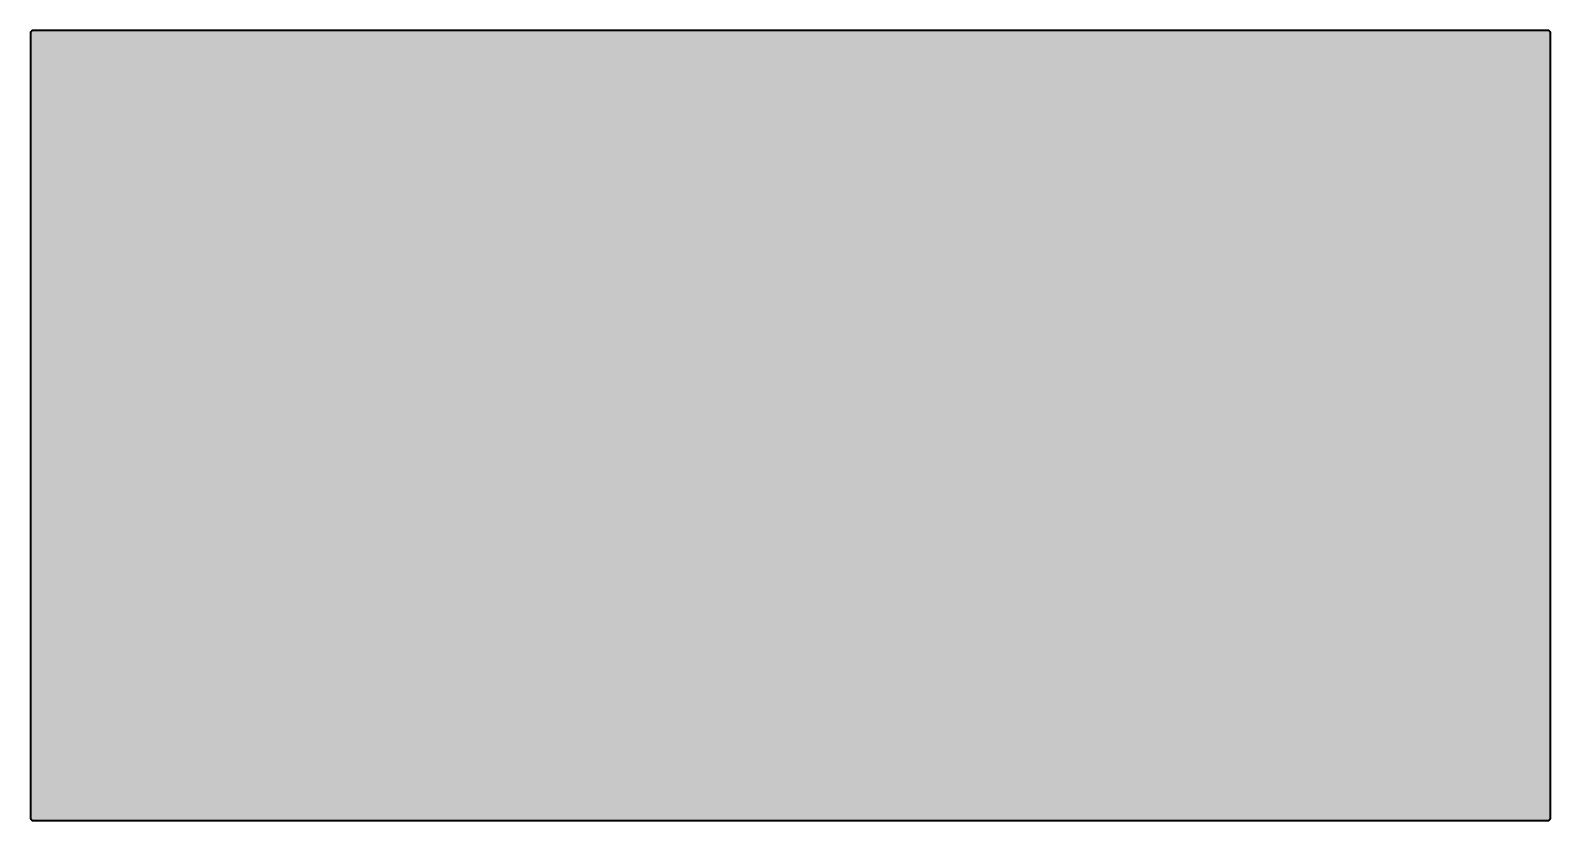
# Model space of a CAD drawing. Header units: millimetres. Extents: x 0 to 1528, y -726 to 1300.
# Drawn here: x 21 to 771, y -726 to -336 of the extents above; entities that cross this region are included whole.
import ezdxf

# ---------------------------------------------------------------- set-up
doc = ezdxf.new("R2010")
doc.units = ezdxf.units.MM
doc.layers.add('Blocks', color=7, linetype='Continuous')
doc.layers.add('Blocks$Fill', color=7, linetype='Continuous', true_color=0xffffff)
doc.layers.add('Blocks$Inner', color=7, linetype='Continuous', lineweight=25, true_color=0x007f00)
doc.layers.add('Blocks$Outline', color=7, linetype='Continuous', lineweight=35, true_color=0xff3f3f)

# ---------------------------------------------------------------- blocks, each defined once
blk = doc.blocks.new('Colour Floor Cabinet Tall Top')
at = {"layer": 'Blocks$Fill'}
blk.add_hatch(color=256, dxfattribs=at).paths.add_polyline_path([(61.98, 177.59), (61.98, 177.53), (61.99, 177.48), (61.99, 177.43), (62, 177.38), (62.01, 177.33), (62.02, 177.28), (62.04, 177.23), (62.05, 177.18), (62.07, 177.13), (62.09, 177.09), (62.11, 177.04), (62.13, 176.99), (62.15, 176.95), (62.17, 176.9), (62.2, 176.86), (62.23, 176.81), (62.26, 176.77), (62.29, 176.73), (62.32, 176.69), (62.35, 176.65), (62.38, 176.61), (62.42, 176.58), (62.46, 176.54), (62.5, 176.51), (62.53, 176.47), (62.57, 176.44), (62.62, 176.41), (62.66, 176.38), (62.7, 176.36), (62.75, 176.33), (62.79, 176.31), (62.84, 176.28), (62.88, 176.26), (62.93, 176.24), (62.98, 176.22), (63.03, 176.21), (63.08, 176.19), (63.13, 176.18), (63.18, 176.17), (63.23, 176.16), (63.28, 176.15), (63.33, 176.15), (63.38, 176.14), (63.43, 176.14), (63.48, 176.14), (810.48, 176.14), (810.53, 176.14), (810.58, 176.14), (810.63, 176.15), (810.69, 176.15), (810.74, 176.16), (810.79, 176.17), (810.84, 176.18), (810.89, 176.19), (810.93, 176.21), (810.98, 176.22), (811.03, 176.24), (811.08, 176.26), (811.13, 176.28), (811.17, 176.31), (811.22, 176.33), (811.26, 176.36), (811.3, 176.38), (811.35, 176.41), (811.39, 176.44), (811.43, 176.47), (811.47, 176.51), (811.5, 176.54), (811.54, 176.58), (811.58, 176.61), (811.61, 176.65), (811.64, 176.69), (811.68, 176.73), (811.71, 176.77), (811.74, 176.81), (811.76, 176.86), (811.79, 176.9), (811.81, 176.95), (811.84, 176.99), (811.86, 177.04), (811.88, 177.09), (811.89, 177.13), (811.91, 177.18), (811.93, 177.23), (811.94, 177.28), (811.95, 177.33), (811.96, 177.38), (811.97, 177.43), (811.97, 177.48), (811.98, 177.53), (811.98, 177.59), (811.98, 177.64), (811.98, 564.64), (811.98, 564.69), (811.98, 564.74), (811.97, 564.79), (811.97, 564.84), (811.96, 564.89), (811.95, 564.94), (811.94, 564.99), (811.93, 565.04), (811.91, 565.09), (811.89, 565.14), (811.88, 565.19), (811.86, 565.23), (811.84, 565.28), (811.81, 565.33), (811.79, 565.37), (811.76, 565.42), (811.74, 565.46), (811.71, 565.5), (811.68, 565.54), (811.64, 565.58), (811.61, 565.62), (811.58, 565.66), (811.54, 565.7), (811.5, 565.73), (811.47, 565.77), (811.43, 565.8), (811.39, 565.83), (811.35, 565.86), (811.3, 565.89), (811.26, 565.92), (811.22, 565.94), (811.17, 565.97), (811.13, 565.99), (811.08, 566.01), (811.03, 566.03), (810.98, 566.05), (810.93, 566.07), (810.89, 566.08), (810.84, 566.09), (810.79, 566.11), (810.74, 566.12), (810.69, 566.12), (810.63, 566.13), (810.58, 566.13), (810.53, 566.14), (810.48, 566.14), (63.48, 566.14), (63.43, 566.14), (63.38, 566.13), (63.33, 566.13), (63.28, 566.12), (63.23, 566.12), (63.18, 566.11), (63.13, 566.09), (63.08, 566.08), (63.03, 566.07), (62.98, 566.05), (62.93, 566.03), (62.88, 566.01), (62.84, 565.99), (62.79, 565.97), (62.75, 565.94), (62.7, 565.92), (62.66, 565.89), (62.62, 565.86), (62.57, 565.83), (62.53, 565.8), (62.5, 565.77), (62.46, 565.73), (62.42, 565.7), (62.38, 565.66), (62.35, 565.62), (62.32, 565.58), (62.29, 565.54), (62.26, 565.5), (62.23, 565.46), (62.2, 565.42), (62.17, 565.37), (62.15, 565.33), (62.13, 565.28), (62.11, 565.23), (62.09, 565.19), (62.07, 565.14), (62.05, 565.09), (62.04, 565.04), (62.02, 564.99), (62.01, 564.94), (62, 564.89), (61.99, 564.84), (61.99, 564.79), (61.98, 564.74), (61.98, 564.69), (61.98, 564.64), (61.98, 177.64)], flags=0)
at = {"layer": 'Blocks$Inner'}
blk.add_lwpolyline([(61.98, 177.59), (61.98, 177.64), (61.98, 564.64), (61.98, 564.69), (61.98, 564.74), (61.99, 564.79), (61.99, 564.84), (62, 564.89), (62.01, 564.94), (62.02, 564.99), (62.04, 565.04), (62.05, 565.09), (62.07, 565.14), (62.09, 565.19), (62.11, 565.23), (62.13, 565.28), (62.15, 565.33), (62.17, 565.37), (62.2, 565.42), (62.23, 565.46), (62.26, 565.5), (62.29, 565.54), (62.32, 565.58), (62.35, 565.62), (62.38, 565.66), (62.42, 565.7), (62.46, 565.73), (62.5, 565.77), (62.53, 565.8), (62.57, 565.83), (62.62, 565.86), (62.66, 565.89), (62.7, 565.92), (62.75, 565.94), (62.79, 565.97), (62.84, 565.99), (62.88, 566.01), (62.93, 566.03), (62.98, 566.05), (63.03, 566.07), (63.08, 566.08), (63.13, 566.09), (63.18, 566.11), (63.23, 566.12), (63.28, 566.12), (63.33, 566.13), (63.38, 566.13), (63.43, 566.14), (63.48, 566.14), (810.48, 566.14), (810.53, 566.14), (810.58, 566.13), (810.63, 566.13), (810.69, 566.12), (810.74, 566.12), (810.79, 566.11), (810.84, 566.09), (810.89, 566.08), (810.93, 566.07), (810.98, 566.05), (811.03, 566.03), (811.08, 566.01), (811.13, 565.99), (811.17, 565.97), (811.22, 565.94), (811.26, 565.92), (811.3, 565.89), (811.35, 565.86), (811.39, 565.83), (811.43, 565.8), (811.47, 565.77), (811.5, 565.73), (811.54, 565.7), (811.58, 565.66), (811.61, 565.62), (811.64, 565.58), (811.68, 565.54), (811.71, 565.5), (811.74, 565.46), (811.76, 565.42), (811.79, 565.37), (811.81, 565.33), (811.84, 565.28), (811.86, 565.23), (811.88, 565.19), (811.89, 565.14), (811.91, 565.09), (811.93, 565.04), (811.94, 564.99), (811.95, 564.94), (811.96, 564.89), (811.97, 564.84), (811.97, 564.79), (811.98, 564.74), (811.98, 564.69), (811.98, 564.64), (811.98, 177.64), (811.98, 177.59), (811.98, 177.53), (811.97, 177.48), (811.97, 177.43), (811.96, 177.38), (811.95, 177.33), (811.94, 177.28), (811.93, 177.23), (811.91, 177.18), (811.89, 177.13), (811.88, 177.09), (811.86, 177.04), (811.84, 176.99), (811.81, 176.95), (811.79, 176.9), (811.76, 176.86), (811.74, 176.81), (811.71, 176.77), (811.68, 176.73), (811.64, 176.69), (811.61, 176.65), (811.58, 176.61), (811.54, 176.58), (811.5, 176.54), (811.47, 176.51), (811.43, 176.47), (811.39, 176.44), (811.35, 176.41), (811.3, 176.38), (811.26, 176.36), (811.22, 176.33), (811.17, 176.31), (811.13, 176.28), (811.08, 176.26), (811.03, 176.24), (810.98, 176.22), (810.93, 176.21), (810.89, 176.19), (810.84, 176.18), (810.79, 176.17), (810.74, 176.16), (810.69, 176.15), (810.63, 176.15), (810.58, 176.14), (810.53, 176.14), (810.48, 176.14), (63.48, 176.14), (63.43, 176.14), (63.38, 176.14), (63.33, 176.15), (63.28, 176.15), (63.23, 176.16), (63.18, 176.17), (63.13, 176.18), (63.08, 176.19), (63.03, 176.21), (62.98, 176.22), (62.93, 176.24), (62.88, 176.26), (62.84, 176.28), (62.79, 176.31), (62.75, 176.33), (62.7, 176.36), (62.66, 176.38), (62.62, 176.41), (62.57, 176.44), (62.53, 176.47), (62.5, 176.51), (62.46, 176.54), (62.42, 176.58), (62.38, 176.61), (62.35, 176.65), (62.32, 176.69), (62.29, 176.73), (62.26, 176.77), (62.23, 176.81), (62.2, 176.86), (62.17, 176.9), (62.15, 176.95), (62.13, 176.99), (62.11, 177.04), (62.09, 177.09), (62.07, 177.13), (62.05, 177.18), (62.04, 177.23), (62.02, 177.28), (62.01, 177.33), (62, 177.38), (61.99, 177.43), (61.99, 177.48), (61.98, 177.53)], close=True, dxfattribs=at)
at = {"layer": 'Blocks$Outline'}
blk.add_lwpolyline([(61.98, 177.59), (61.98, 177.53), (61.99, 177.48), (61.99, 177.43), (62, 177.38), (62.01, 177.33), (62.02, 177.28), (62.04, 177.23), (62.05, 177.18), (62.07, 177.13), (62.09, 177.09), (62.11, 177.04), (62.13, 176.99), (62.15, 176.95), (62.17, 176.9), (62.2, 176.86), (62.23, 176.81), (62.26, 176.77), (62.29, 176.73), (62.32, 176.69), (62.35, 176.65), (62.38, 176.61), (62.42, 176.58), (62.46, 176.54), (62.5, 176.51), (62.53, 176.47), (62.57, 176.44), (62.62, 176.41), (62.66, 176.38), (62.7, 176.36), (62.75, 176.33), (62.79, 176.31), (62.84, 176.28), (62.88, 176.26), (62.93, 176.24), (62.98, 176.22), (63.03, 176.21), (63.08, 176.19), (63.13, 176.18), (63.18, 176.17), (63.23, 176.16), (63.28, 176.15), (63.33, 176.15), (63.38, 176.14), (63.43, 176.14), (63.48, 176.14), (810.48, 176.14), (810.53, 176.14), (810.58, 176.14), (810.63, 176.15), (810.69, 176.15), (810.74, 176.16), (810.79, 176.17), (810.84, 176.18), (810.89, 176.19), (810.93, 176.21), (810.98, 176.22), (811.03, 176.24), (811.08, 176.26), (811.13, 176.28), (811.17, 176.31), (811.22, 176.33), (811.26, 176.36), (811.3, 176.38), (811.35, 176.41), (811.39, 176.44), (811.43, 176.47), (811.47, 176.51), (811.5, 176.54), (811.54, 176.58), (811.58, 176.61), (811.61, 176.65), (811.64, 176.69), (811.68, 176.73), (811.71, 176.77), (811.74, 176.81), (811.76, 176.86), (811.79, 176.9), (811.81, 176.95), (811.84, 176.99), (811.86, 177.04), (811.88, 177.09), (811.89, 177.13), (811.91, 177.18), (811.93, 177.23), (811.94, 177.28), (811.95, 177.33), (811.96, 177.38), (811.97, 177.43), (811.97, 177.48), (811.98, 177.53), (811.98, 177.59), (811.98, 177.64), (811.98, 564.64), (811.98, 564.69), (811.98, 564.74), (811.97, 564.79), (811.97, 564.84), (811.96, 564.89), (811.95, 564.94), (811.94, 564.99), (811.93, 565.04), (811.91, 565.09), (811.89, 565.14), (811.88, 565.19), (811.86, 565.23), (811.84, 565.28), (811.81, 565.33), (811.79, 565.37), (811.76, 565.42), (811.74, 565.46), (811.71, 565.5), (811.68, 565.54), (811.64, 565.58), (811.61, 565.62), (811.58, 565.66), (811.54, 565.7), (811.5, 565.73), (811.47, 565.77), (811.43, 565.8), (811.39, 565.83), (811.35, 565.86), (811.3, 565.89), (811.26, 565.92), (811.22, 565.94), (811.17, 565.97), (811.13, 565.99), (811.08, 566.01), (811.03, 566.03), (810.98, 566.05), (810.93, 566.07), (810.89, 566.08), (810.84, 566.09), (810.79, 566.11), (810.74, 566.12), (810.69, 566.12), (810.63, 566.13), (810.58, 566.13), (810.53, 566.14), (810.48, 566.14), (63.48, 566.14), (63.43, 566.14), (63.38, 566.13), (63.33, 566.13), (63.28, 566.12), (63.23, 566.12), (63.18, 566.11), (63.13, 566.09), (63.08, 566.08), (63.03, 566.07), (62.98, 566.05), (62.93, 566.03), (62.88, 566.01), (62.84, 565.99), (62.79, 565.97), (62.75, 565.94), (62.7, 565.92), (62.66, 565.89), (62.62, 565.86), (62.57, 565.83), (62.53, 565.8), (62.5, 565.77), (62.46, 565.73), (62.42, 565.7), (62.38, 565.66), (62.35, 565.62), (62.32, 565.58), (62.29, 565.54), (62.26, 565.5), (62.23, 565.46), (62.2, 565.42), (62.17, 565.37), (62.15, 565.33), (62.13, 565.28), (62.11, 565.23), (62.09, 565.19), (62.07, 565.14), (62.05, 565.09), (62.04, 565.04), (62.02, 564.99), (62.01, 564.94), (62, 564.89), (61.99, 564.84), (61.99, 564.79), (61.98, 564.74), (61.98, 564.69), (61.98, 564.64), (61.98, 177.64)], close=True, dxfattribs=at)

msp = doc.modelspace()

# ---------------------------------------------------------------- block references
at = {"layer": 'Blocks'}
msp.add_blockref('Colour Floor Cabinet Tall Top', (-41.24, -902.21), dxfattribs=at)

doc.saveas('drawing.dxf')
